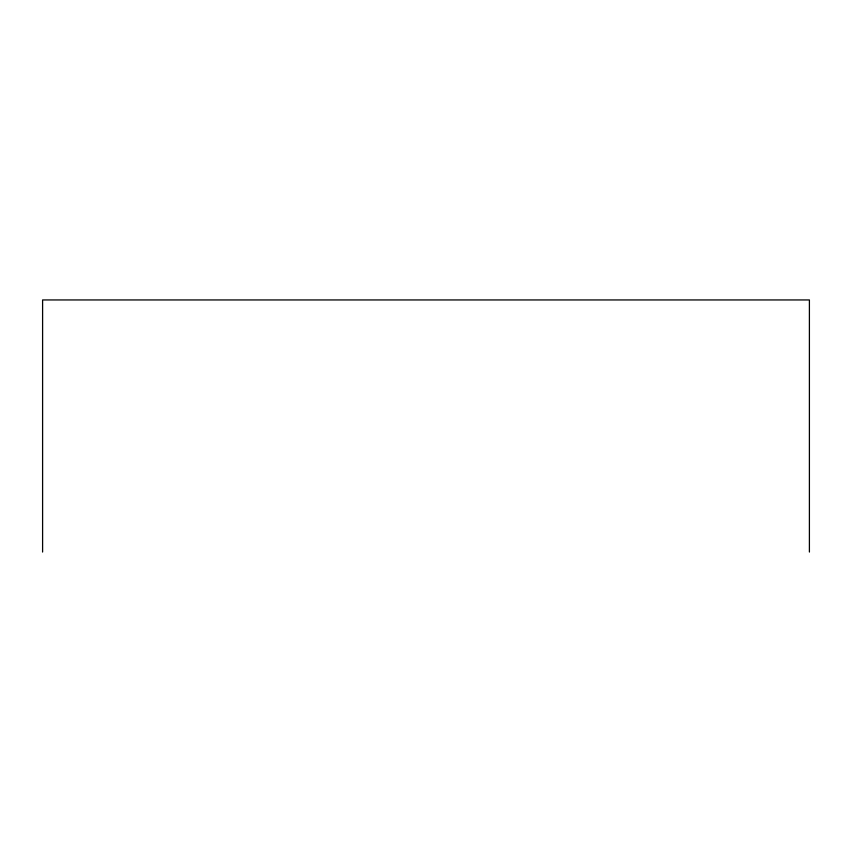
<?xml version="1.0" encoding="UTF-8"?>
<svg xmlns="http://www.w3.org/2000/svg" width="852" height="852" viewBox="0 0 852 852"><rect width="100%" height="100%" fill="white"/><g stroke="black" fill="none" stroke-linecap="round" stroke-linejoin="round"><path stroke-width="1.28" d="M809.4 552.053L809.4 299.947L42.6 299.947L42.6 552.053"/></g></svg>
